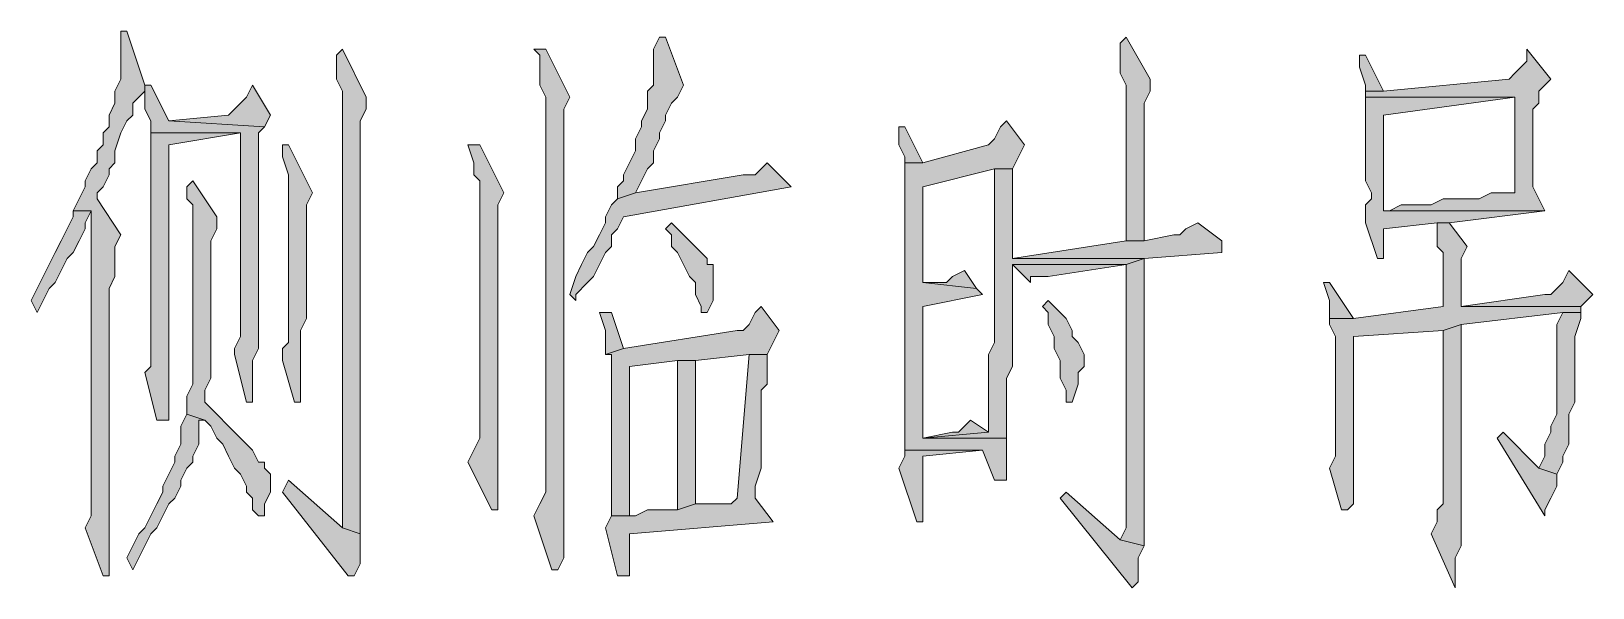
# Model space of a CAD drawing. Header units: millimetres. Extents: x 24 to 410, y 10 to 282.
# Drawn here: x 315.34 to 326.39, y 55.8 to 59.73 of the extents above; entities that cross this region are included whole.
import ezdxf

# ---------------------------------------------------------------- set-up
doc = ezdxf.new("R2010")
doc.units = ezdxf.units.MM

msp = doc.modelspace()

# ---------------------------------------------------------------- hatches: boundary and pattern name
h = msp.add_hatch(color=7)
h.dxf.hatch_style = 2
h.paths.add_polyline_path([(316.018333, 59.732333), (315.976, 59.732333), (315.976, 59.69), (315.976, 59.393667), (315.933667, 59.309), (315.933667, 59.224333), (315.891333, 59.139667), (315.891333, 59.055), (315.849, 59.012667), (315.849, 58.928), (315.806667, 58.885667), (315.806667, 58.801), (315.764333, 58.758667), (315.722, 58.674), (315.722, 58.631667), (315.679667, 58.547), (315.637333, 58.462333), (315.764333, 58.462333), (315.764333, 58.377667), (315.764333, 58.250667), (315.764333, 56.303333), (315.722, 56.218667), (315.849, 55.88), (315.891333, 55.88), (315.891333, 55.922333), (315.891333, 57.912), (315.933667, 57.996667), (315.933667, 58.208333), (315.976, 58.293), (315.806667, 58.547), (315.806667, 58.589333), (315.849, 58.631667), (315.891333, 58.716333), (315.891333, 58.758667), (315.933667, 58.801), (315.933667, 58.885667), (315.976, 59.012667), (316.018333, 59.097333), (316.060667, 59.139667), (316.060667, 59.224333), (316.103, 59.266667), (316.145333, 59.309), (316.145333, 59.351333)])
h = msp.add_hatch(color=7)
h.dxf.hatch_style = 2
h.paths.add_polyline_path([(319.786, 59.69), (319.743667, 59.605333), (319.743667, 59.351333), (319.701333, 59.309), (319.701333, 59.182), (319.659, 59.097333), (319.659, 59.055), (319.616667, 58.970333), (319.616667, 58.885667), (319.574333, 58.801), (319.532, 58.716333), (319.532, 58.674), (319.489667, 58.631667), (319.489667, 58.547), (319.616667, 58.589333), (319.659, 58.674), (319.701333, 58.758667), (319.743667, 58.801), (319.743667, 58.885667), (319.786, 58.970333), (319.786, 59.012667), (319.828333, 59.097333), (319.828333, 59.139667), (319.870667, 59.224333), (319.913, 59.266667), (319.955333, 59.351333), (319.828333, 59.69)])
h = msp.add_hatch(color=7)
h.dxf.hatch_style = 2
h.paths.add_polyline_path([(323.088, 59.69), (323.045667, 59.647667), (323.045667, 59.436), (323.088, 59.351333), (323.088, 58.250667), (323.215, 58.250667), (323.215, 59.097333), (323.215, 59.224333), (323.257333, 59.309), (323.257333, 59.393667)])
h = msp.add_hatch(color=7)
h.dxf.hatch_style = 2
h.paths.add_polyline_path([(317.542333, 59.605333), (317.5, 59.563), (317.5, 59.393667), (317.542333, 59.309), (317.542333, 56.218667), (317.669333, 56.176333), (317.669333, 57.361667), (317.669333, 57.488667), (317.669333, 59.097333), (317.711667, 59.182), (317.711667, 59.266667)])
h = msp.add_hatch(color=7)
h.dxf.hatch_style = 2
h.paths.add_polyline_path([(318.981667, 59.605333), (318.897, 59.605333), (318.939333, 59.563), (318.939333, 59.351333), (318.981667, 59.266667), (318.981667, 57.573333), (318.981667, 57.446333), (318.981667, 56.472667), (318.939333, 56.388), (318.897, 56.303333), (319.024, 55.922333), (319.066333, 55.922333), (319.108667, 56.007), (319.108667, 59.182), (319.151, 59.266667)])
h = msp.add_hatch(color=7)
h.dxf.hatch_style = 2
h.paths.add_polyline_path([(324.781333, 59.563), (324.739, 59.563), (324.739, 59.478333), (324.781333, 59.351333), (324.781333, 59.309), (324.908333, 59.309)])
h = msp.add_hatch(color=7)
h.dxf.hatch_style = 2
h.paths.add_polyline_path([(325.924333, 59.605333), (325.924333, 59.520667), (325.882, 59.478333), (325.839667, 59.436), (325.797333, 59.393667), (324.908333, 59.309), (324.781333, 59.309), (324.781333, 59.266667), (325.839667, 59.266667), (325.839667, 58.589333), (325.670333, 58.589333), (325.585667, 58.547), (325.331667, 58.547), (325.247, 58.504667), (325.035333, 58.504667), (324.950667, 58.462333), (324.908333, 58.462333), (326.051333, 58.462333), (325.966667, 58.631667), (325.966667, 58.674), (325.966667, 59.182), (326.009, 59.224333), (326.009, 59.309), (326.093667, 59.393667)])
h = msp.add_hatch(color=7)
h.dxf.hatch_style = 2
h.paths.add_polyline_path([(316.187667, 59.351333), (316.145333, 59.351333), (316.145333, 59.266667), (316.145333, 59.182), (316.187667, 59.097333), (316.187667, 59.012667), (316.822667, 59.012667), (316.822667, 57.573333), (316.780333, 57.488667), (316.780333, 57.446333), (316.865, 57.107667), (316.907333, 57.107667), (316.907333, 57.15), (316.907333, 57.404), (316.949667, 57.488667), (316.949667, 59.012667), (316.992, 59.055), (316.314667, 59.097333)])
h = msp.add_hatch(color=7)
h.dxf.hatch_style = 2
h.paths.add_polyline_path([(316.907333, 59.351333), (316.865, 59.266667), (316.822667, 59.224333), (316.780333, 59.182), (316.738, 59.139667), (316.314667, 59.097333), (316.992, 59.055), (317.034333, 59.139667)])
h = msp.add_hatch(color=7)
h.dxf.hatch_style = 2
h.paths.add_polyline_path([(324.781333, 59.266667), (324.781333, 58.674), (324.823667, 58.589333), (324.823667, 58.547), (324.781333, 58.504667), (324.781333, 58.377667), (324.866, 58.123667), (324.908333, 58.123667), (324.908333, 58.166), (324.908333, 58.335333), (325.289333, 58.377667), (325.374, 58.377667), (326.051333, 58.462333), (324.908333, 58.462333), (324.908333, 58.547), (324.908333, 58.631667), (324.908333, 59.139667), (325.839667, 59.266667)])
h = msp.add_hatch(color=7)
h.dxf.hatch_style = 2
h.paths.add_polyline_path([(316.187667, 59.012667), (316.187667, 57.361667), (316.145333, 57.319333), (316.23, 56.980667), (316.314667, 56.980667), (316.314667, 57.023), (316.314667, 58.928), (316.822667, 59.012667)])
h = msp.add_hatch(color=7)
h.dxf.hatch_style = 2
h.paths.add_polyline_path([(321.521667, 59.055), (321.479333, 59.055), (321.479333, 58.928), (321.521667, 58.843333), (321.521667, 58.801), (321.648667, 58.801)])
h = msp.add_hatch(color=7)
h.dxf.hatch_style = 2
h.paths.add_polyline_path([(322.241333, 59.097333), (322.199, 59.055), (322.156667, 58.970333), (322.114333, 58.928), (321.648667, 58.801), (321.521667, 58.801), (321.521667, 58.758667), (321.521667, 57.15), (321.521667, 57.065333), (321.521667, 56.769), (322.072, 56.769), (322.156667, 56.557333), (322.241333, 56.557333), (322.241333, 56.599667), (322.241333, 56.853667), (321.648667, 56.853667), (321.648667, 57.785), (322.072, 57.869667), (322.029667, 57.912), (321.648667, 57.954333), (321.648667, 58.631667), (322.156667, 58.758667), (322.283667, 58.758667), (322.326, 58.843333), (322.368333, 58.928)])
h = msp.add_hatch(color=7)
h.dxf.hatch_style = 2
h.paths.add_polyline_path([(317.161333, 58.928), (317.119, 58.928), (317.119, 58.843333), (317.161333, 58.716333), (317.161333, 57.531), (317.119, 57.488667), (317.119, 57.404), (317.203667, 57.107667), (317.246, 57.107667), (317.246, 57.192333), (317.246, 57.615667), (317.288333, 57.700333), (317.288333, 58.504667), (317.330667, 58.589333)])
h = msp.add_hatch(color=7)
h.dxf.hatch_style = 2
h.paths.add_polyline_path([(318.516, 58.928), (318.431333, 58.928), (318.473667, 58.801), (318.473667, 58.716333), (318.516, 58.674), (318.516, 56.896), (318.516, 56.853667), (318.473667, 56.769), (318.431333, 56.684333), (318.600667, 56.345667), (318.643, 56.345667), (318.643, 56.430333), (318.643, 58.504667), (318.685333, 58.589333)])
h = msp.add_hatch(color=7)
h.dxf.hatch_style = 2
h.paths.add_polyline_path([(320.548, 58.801), (320.505667, 58.758667), (320.463333, 58.716333), (320.378667, 58.716333), (319.616667, 58.589333), (319.489667, 58.547), (319.447333, 58.504667), (319.405, 58.42), (319.405, 58.377667), (319.362667, 58.293), (319.320333, 58.208333), (319.278, 58.166), (319.235667, 58.081333), (319.193333, 57.996667), (319.151, 57.869667), (319.193333, 57.827333), (319.193333, 57.869667), (319.278, 57.954333), (319.320333, 57.996667), (319.362667, 58.081333), (319.405, 58.166), (319.447333, 58.208333), (319.447333, 58.293), (319.489667, 58.335333), (319.532, 58.42), (320.717333, 58.631667), (320.675, 58.674)])
h = msp.add_hatch(color=7)
h.dxf.hatch_style = 2
h.paths.add_polyline_path([(316.484, 58.674), (316.441667, 58.631667), (316.441667, 58.547), (316.484, 58.504667), (316.484, 57.234667), (316.441667, 57.15), (316.441667, 57.023), (316.568667, 56.980667), (316.611, 56.938333), (316.653333, 56.853667), (316.695667, 56.811333), (316.738, 56.726667), (316.780333, 56.642), (316.822667, 56.599667), (316.865, 56.515), (316.865, 56.472667), (316.907333, 56.430333), (316.907333, 56.345667), (316.949667, 56.303333), (316.992, 56.303333), (316.992, 56.388), (317.034333, 56.472667), (317.034333, 56.599667), (316.992, 56.642), (316.992, 56.684333), (316.949667, 56.684333), (316.907333, 56.769), (316.865, 56.811333), (316.780333, 56.896), (316.738, 56.938333), (316.653333, 57.023), (316.568667, 57.107667), (316.568667, 57.192333), (316.611, 57.277), (316.611, 58.250667), (316.653333, 58.335333), (316.653333, 58.42)])
h = msp.add_hatch(color=7)
h.dxf.hatch_style = 2
h.paths.add_polyline_path([(322.283667, 58.758667), (322.156667, 58.758667), (322.156667, 58.716333), (322.156667, 57.531), (322.114333, 57.446333), (322.114333, 56.896), (321.648667, 56.853667), (322.241333, 56.853667), (322.241333, 56.938333), (322.241333, 57.277), (322.283667, 57.361667), (322.283667, 58.081333), (323.088, 58.081333), (323.215, 58.123667), (322.283667, 58.123667), (322.283667, 58.250667)])
h = msp.add_hatch(color=7)
h.dxf.hatch_style = 2
h.paths.add_polyline_path([(315.637333, 58.462333), (315.637333, 58.42), (315.595, 58.335333), (315.552667, 58.250667), (315.510333, 58.166), (315.468, 58.081333), (315.425667, 57.996667), (315.383333, 57.912), (315.341, 57.827333), (315.383333, 57.742667), (315.425667, 57.827333), (315.468, 57.912), (315.510333, 57.954333), (315.552667, 58.039), (315.595, 58.123667), (315.637333, 58.166), (315.679667, 58.250667), (315.722, 58.335333), (315.722, 58.377667), (315.764333, 58.462333)])
h = msp.add_hatch(color=7)
h.dxf.hatch_style = 2
h.paths.add_polyline_path([(319.870667, 58.377667), (319.828333, 58.335333), (319.870667, 58.293), (319.870667, 58.208333), (319.913, 58.166), (319.955333, 58.081333), (319.997667, 57.996667), (320.04, 57.954333), (320.04, 57.869667), (320.082333, 57.785), (320.082333, 57.742667), (320.124667, 57.742667), (320.167, 57.827333), (320.167, 58.081333), (320.124667, 58.081333), (320.124667, 58.123667), (320.082333, 58.166), (319.997667, 58.250667), (319.955333, 58.293)])
h = msp.add_hatch(color=7)
h.dxf.hatch_style = 2
h.paths.add_polyline_path([(323.596, 58.377667), (323.511333, 58.335333), (323.469, 58.293), (323.426667, 58.293), (323.215, 58.250667), (323.088, 58.250667), (322.283667, 58.123667), (323.215, 58.123667), (323.765333, 58.166), (323.765333, 58.250667)])
h = msp.add_hatch(color=7)
h.dxf.hatch_style = 2
h.paths.add_polyline_path([(325.374, 58.377667), (325.289333, 58.377667), (325.289333, 58.293), (325.289333, 58.208333), (325.331667, 58.166), (325.331667, 57.785), (324.696667, 57.700333), (324.527333, 57.700333), (324.527333, 57.658), (324.569667, 57.573333), (324.569667, 56.769), (324.569667, 56.726667), (324.527333, 56.642), (324.612, 56.345667), (324.654333, 56.345667), (324.696667, 56.388), (324.696667, 57.573333), (325.331667, 57.615667), (325.458667, 57.658), (326.178333, 57.742667), (326.305333, 57.742667), (326.305333, 57.785), (325.458667, 57.785), (325.458667, 57.827333), (325.458667, 58.123667), (325.501, 58.208333)])
h = msp.add_hatch(color=7)
h.dxf.hatch_style = 2
h.paths.add_polyline_path([(323.215, 58.123667), (323.088, 58.081333), (323.088, 56.218667), (323.045667, 56.134), (323.215, 56.091667)])
h = msp.add_hatch(color=7)
h.dxf.hatch_style = 2
h.paths.add_polyline_path([(321.945, 58.039), (321.860333, 57.996667), (321.818, 57.954333), (321.648667, 57.954333), (322.029667, 57.912)])
h = msp.add_hatch(color=7)
h.dxf.hatch_style = 2
h.paths.add_polyline_path([(323.088, 58.081333), (322.283667, 58.081333), (322.410667, 57.954333), (322.410667, 57.996667), (322.495333, 57.996667), (322.537667, 57.996667)])
h = msp.add_hatch(color=7)
h.dxf.hatch_style = 2
h.paths.add_polyline_path([(326.220667, 58.039), (326.178333, 57.954333), (326.136, 57.912), (326.093667, 57.869667), (326.051333, 57.869667), (325.458667, 57.785), (326.305333, 57.785), (326.39, 57.869667)])
h = msp.add_hatch(color=7)
h.dxf.hatch_style = 2
h.paths.add_polyline_path([(324.527333, 57.954333), (324.485, 57.954333), (324.527333, 57.827333), (324.527333, 57.700333), (324.696667, 57.700333)])
h = msp.add_hatch(color=7)
h.dxf.hatch_style = 2
h.paths.add_polyline_path([(322.537667, 57.827333), (322.495333, 57.785), (322.537667, 57.742667), (322.537667, 57.658), (322.58, 57.573333), (322.58, 57.488667), (322.622333, 57.404), (322.622333, 57.277), (322.664667, 57.192333), (322.664667, 57.107667), (322.707, 57.107667), (322.749333, 57.234667), (322.749333, 57.319333), (322.791667, 57.361667), (322.791667, 57.446333), (322.749333, 57.531), (322.707, 57.573333), (322.707, 57.615667), (322.664667, 57.700333), (322.622333, 57.742667)])
h = msp.add_hatch(color=7)
h.dxf.hatch_style = 2
h.paths.add_polyline_path([(319.447333, 57.742667), (319.362667, 57.742667), (319.405, 57.615667), (319.405, 57.446333), (319.532, 57.488667)])
h = msp.add_hatch(color=7)
h.dxf.hatch_style = 2
h.paths.add_polyline_path([(320.505667, 57.785), (320.463333, 57.742667), (320.421, 57.658), (320.378667, 57.615667), (320.336333, 57.615667), (319.532, 57.488667), (319.405, 57.446333), (319.447333, 57.446333), (319.447333, 57.404), (319.447333, 56.303333), (319.574333, 56.303333), (319.574333, 56.430333), (319.574333, 56.515), (319.574333, 57.361667), (319.913, 57.404), (320.04, 57.404), (320.421, 57.446333), (320.548, 57.446333), (320.590333, 57.531), (320.632667, 57.615667)])
h = msp.add_hatch(color=7)
h.dxf.hatch_style = 2
h.paths.add_polyline_path([(326.305333, 57.742667), (326.178333, 57.742667), (326.136, 57.658), (326.136, 57.023), (326.093667, 56.938333), (326.093667, 56.896), (326.051333, 56.811333), (326.051333, 56.726667), (326.009, 56.642), (326.136, 56.599667), (326.178333, 56.684333), (326.178333, 56.726667), (326.220667, 56.811333), (326.220667, 57.023), (326.263, 57.107667), (326.263, 57.277), (326.263, 57.361667), (326.263, 57.573333), (326.305333, 57.700333)])
h = msp.add_hatch(color=7)
h.dxf.hatch_style = 2
h.paths.add_polyline_path([(325.458667, 57.658), (325.331667, 57.615667), (325.331667, 56.388), (325.289333, 56.345667), (325.289333, 56.261), (325.247, 56.176333), (325.416333, 55.795333), (325.416333, 56.007), (325.458667, 56.091667)])
h = msp.add_hatch(color=7)
h.dxf.hatch_style = 2
h.paths.add_polyline_path([(320.548, 57.446333), (320.421, 57.446333), (320.336333, 56.430333), (320.294, 56.388), (320.04, 56.388), (319.913, 56.345667), (319.701333, 56.345667), (319.616667, 56.303333), (319.447333, 56.303333), (319.405, 56.218667), (319.489667, 55.88), (319.574333, 55.88), (319.574333, 55.922333), (319.574333, 56.134), (319.574333, 56.176333), (320.590333, 56.261), (320.463333, 56.430333), (320.463333, 56.515), (320.505667, 56.642), (320.505667, 57.192333), (320.548, 57.234667)])
h = msp.add_hatch(color=7)
h.dxf.hatch_style = 2
h.paths.add_polyline_path([(320.04, 57.404), (319.913, 57.404), (319.913, 56.345667), (320.04, 56.388)])
h = msp.add_hatch(color=7)
h.dxf.hatch_style = 2
h.paths.add_polyline_path([(316.441667, 57.023), (316.399333, 56.938333), (316.399333, 56.811333), (316.357, 56.726667), (316.357, 56.684333), (316.314667, 56.599667), (316.272333, 56.515), (316.272333, 56.472667), (316.23, 56.388), (316.187667, 56.303333), (316.145333, 56.218667), (316.103, 56.176333), (316.060667, 56.091667), (316.018333, 56.007), (316.060667, 55.922333), (316.103, 56.007), (316.145333, 56.091667), (316.187667, 56.176333), (316.23, 56.218667), (316.272333, 56.303333), (316.314667, 56.388), (316.357, 56.430333), (316.399333, 56.515), (316.399333, 56.557333), (316.441667, 56.642), (316.484, 56.684333), (316.484, 56.726667), (316.526333, 56.811333), (316.526333, 56.980667), (316.568667, 56.980667)])
h = msp.add_hatch(color=7)
h.dxf.hatch_style = 2
h.paths.add_polyline_path([(321.987333, 56.980667), (321.945, 56.938333), (321.902667, 56.896), (321.860333, 56.896), (321.648667, 56.853667), (322.114333, 56.896)])
h = msp.add_hatch(color=7)
h.dxf.hatch_style = 2
h.paths.add_polyline_path([(325.755, 56.896), (325.712667, 56.853667), (326.051333, 56.303333), (326.051333, 56.345667), (326.093667, 56.430333), (326.136, 56.515), (326.136, 56.599667), (326.009, 56.642)])
h = msp.add_hatch(color=7)
h.dxf.hatch_style = 2
h.paths.add_polyline_path([(321.521667, 56.769), (321.521667, 56.726667), (321.479333, 56.642), (321.606333, 56.261), (321.648667, 56.261), (321.648667, 56.303333), (321.648667, 56.726667), (322.072, 56.769)])
h = msp.add_hatch(color=7)
h.dxf.hatch_style = 2
h.paths.add_polyline_path([(317.161333, 56.557333), (317.119, 56.472667), (317.584667, 55.88), (317.627, 55.88), (317.669333, 55.964667), (317.669333, 56.176333), (317.542333, 56.218667)])
h = msp.add_hatch(color=7)
h.dxf.hatch_style = 2
h.paths.add_polyline_path([(322.664667, 56.472667), (322.622333, 56.430333), (323.130333, 55.795333), (323.172667, 55.837667), (323.172667, 56.007), (323.215, 56.091667), (323.045667, 56.134)])

# ---------------------------------------------------------------- linework, layer by layer
at = {"color": 7, "lineweight": 0}
for points in [[(316.018333, 59.732333), (315.976, 59.732333), (315.976, 59.69), (315.976, 59.393667), (315.933667, 59.309), (315.933667, 59.224333), (315.891333, 59.139667), (315.891333, 59.055), (315.849, 59.012667), (315.849, 58.928), (315.806667, 58.885667), (315.806667, 58.801), (315.764333, 58.758667), (315.722, 58.674), (315.722, 58.631667), (315.679667, 58.547), (315.637333, 58.462333), (315.764333, 58.462333), (315.764333, 58.377667), (315.764333, 58.250667), (315.764333, 56.303333), (315.722, 56.218667), (315.849, 55.88), (315.891333, 55.88), (315.891333, 55.922333), (315.891333, 57.912), (315.933667, 57.996667), (315.933667, 58.208333), (315.976, 58.293), (315.806667, 58.547), (315.806667, 58.589333), (315.849, 58.631667), (315.891333, 58.716333), (315.891333, 58.758667), (315.933667, 58.801), (315.933667, 58.885667), (315.976, 59.012667), (316.018333, 59.097333), (316.060667, 59.139667), (316.060667, 59.224333), (316.103, 59.266667), (316.145333, 59.309), (316.145333, 59.351333)], [(319.786, 59.69), (319.743667, 59.605333), (319.743667, 59.351333), (319.701333, 59.309), (319.701333, 59.182), (319.659, 59.097333), (319.659, 59.055), (319.616667, 58.970333), (319.616667, 58.885667), (319.574333, 58.801), (319.532, 58.716333), (319.532, 58.674), (319.489667, 58.631667), (319.489667, 58.547), (319.616667, 58.589333), (319.659, 58.674), (319.701333, 58.758667), (319.743667, 58.801), (319.743667, 58.885667), (319.786, 58.970333), (319.786, 59.012667), (319.828333, 59.097333), (319.828333, 59.139667), (319.870667, 59.224333), (319.913, 59.266667), (319.955333, 59.351333), (319.828333, 59.69)], [(323.088, 59.69), (323.045667, 59.647667), (323.045667, 59.436), (323.088, 59.351333), (323.088, 58.250667), (323.215, 58.250667), (323.215, 59.097333), (323.215, 59.224333), (323.257333, 59.309), (323.257333, 59.393667)], [(317.542333, 59.605333), (317.5, 59.563), (317.5, 59.393667), (317.542333, 59.309), (317.542333, 56.218667), (317.669333, 56.176333), (317.669333, 57.361667), (317.669333, 57.488667), (317.669333, 59.097333), (317.711667, 59.182), (317.711667, 59.266667)], [(318.981667, 59.605333), (318.897, 59.605333), (318.939333, 59.563), (318.939333, 59.351333), (318.981667, 59.266667), (318.981667, 57.573333), (318.981667, 57.446333), (318.981667, 56.472667), (318.939333, 56.388), (318.897, 56.303333), (319.024, 55.922333), (319.066333, 55.922333), (319.108667, 56.007), (319.108667, 59.182), (319.151, 59.266667)], [(324.781333, 59.563), (324.739, 59.563), (324.739, 59.478333), (324.781333, 59.351333), (324.781333, 59.309), (324.908333, 59.309)], [(325.924333, 59.605333), (325.924333, 59.520667), (325.882, 59.478333), (325.839667, 59.436), (325.797333, 59.393667), (324.908333, 59.309), (324.781333, 59.309), (324.781333, 59.266667), (325.839667, 59.266667), (325.839667, 58.589333), (325.670333, 58.589333), (325.585667, 58.547), (325.331667, 58.547), (325.247, 58.504667), (325.035333, 58.504667), (324.950667, 58.462333), (324.908333, 58.462333), (326.051333, 58.462333), (325.966667, 58.631667), (325.966667, 58.674), (325.966667, 59.182), (326.009, 59.224333), (326.009, 59.309), (326.093667, 59.393667)], [(316.187667, 59.351333), (316.145333, 59.351333), (316.145333, 59.266667), (316.145333, 59.182), (316.187667, 59.097333), (316.187667, 59.012667), (316.822667, 59.012667), (316.822667, 57.573333), (316.780333, 57.488667), (316.780333, 57.446333), (316.865, 57.107667), (316.907333, 57.107667), (316.907333, 57.15), (316.907333, 57.404), (316.949667, 57.488667), (316.949667, 59.012667), (316.992, 59.055), (316.314667, 59.097333)], [(316.907333, 59.351333), (316.865, 59.266667), (316.822667, 59.224333), (316.780333, 59.182), (316.738, 59.139667), (316.314667, 59.097333), (316.992, 59.055), (317.034333, 59.139667)], [(324.781333, 59.266667), (324.781333, 58.674), (324.823667, 58.589333), (324.823667, 58.547), (324.781333, 58.504667), (324.781333, 58.377667), (324.866, 58.123667), (324.908333, 58.123667), (324.908333, 58.166), (324.908333, 58.335333), (325.289333, 58.377667), (325.374, 58.377667), (326.051333, 58.462333), (324.908333, 58.462333), (324.908333, 58.547), (324.908333, 58.631667), (324.908333, 59.139667), (325.839667, 59.266667)], [(316.187667, 59.012667), (316.187667, 57.361667), (316.145333, 57.319333), (316.23, 56.980667), (316.314667, 56.980667), (316.314667, 57.023), (316.314667, 58.928), (316.822667, 59.012667)], [(321.521667, 59.055), (321.479333, 59.055), (321.479333, 58.928), (321.521667, 58.843333), (321.521667, 58.801), (321.648667, 58.801)], [(322.241333, 59.097333), (322.199, 59.055), (322.156667, 58.970333), (322.114333, 58.928), (321.648667, 58.801), (321.521667, 58.801), (321.521667, 58.758667), (321.521667, 57.15), (321.521667, 57.065333), (321.521667, 56.769), (322.072, 56.769), (322.156667, 56.557333), (322.241333, 56.557333), (322.241333, 56.599667), (322.241333, 56.853667), (321.648667, 56.853667), (321.648667, 57.785), (322.072, 57.869667), (322.029667, 57.912), (321.648667, 57.954333), (321.648667, 58.631667), (322.156667, 58.758667), (322.283667, 58.758667), (322.326, 58.843333), (322.368333, 58.928)], [(317.161333, 58.928), (317.119, 58.928), (317.119, 58.843333), (317.161333, 58.716333), (317.161333, 57.531), (317.119, 57.488667), (317.119, 57.404), (317.203667, 57.107667), (317.246, 57.107667), (317.246, 57.192333), (317.246, 57.615667), (317.288333, 57.700333), (317.288333, 58.504667), (317.330667, 58.589333)], [(318.516, 58.928), (318.431333, 58.928), (318.473667, 58.801), (318.473667, 58.716333), (318.516, 58.674), (318.516, 56.896), (318.516, 56.853667), (318.473667, 56.769), (318.431333, 56.684333), (318.600667, 56.345667), (318.643, 56.345667), (318.643, 56.430333), (318.643, 58.504667), (318.685333, 58.589333)], [(320.548, 58.801), (320.505667, 58.758667), (320.463333, 58.716333), (320.378667, 58.716333), (319.616667, 58.589333), (319.489667, 58.547), (319.447333, 58.504667), (319.405, 58.42), (319.405, 58.377667), (319.362667, 58.293), (319.320333, 58.208333), (319.278, 58.166), (319.235667, 58.081333), (319.193333, 57.996667), (319.151, 57.869667), (319.193333, 57.827333), (319.193333, 57.869667), (319.278, 57.954333), (319.320333, 57.996667), (319.362667, 58.081333), (319.405, 58.166), (319.447333, 58.208333), (319.447333, 58.293), (319.489667, 58.335333), (319.532, 58.42), (320.717333, 58.631667), (320.675, 58.674)], [(316.484, 58.674), (316.441667, 58.631667), (316.441667, 58.547), (316.484, 58.504667), (316.484, 57.234667), (316.441667, 57.15), (316.441667, 57.023), (316.568667, 56.980667), (316.611, 56.938333), (316.653333, 56.853667), (316.695667, 56.811333), (316.738, 56.726667), (316.780333, 56.642), (316.822667, 56.599667), (316.865, 56.515), (316.865, 56.472667), (316.907333, 56.430333), (316.907333, 56.345667), (316.949667, 56.303333), (316.992, 56.303333), (316.992, 56.388), (317.034333, 56.472667), (317.034333, 56.599667), (316.992, 56.642), (316.992, 56.684333), (316.949667, 56.684333), (316.907333, 56.769), (316.865, 56.811333), (316.780333, 56.896), (316.738, 56.938333), (316.653333, 57.023), (316.568667, 57.107667), (316.568667, 57.192333), (316.611, 57.277), (316.611, 58.250667), (316.653333, 58.335333), (316.653333, 58.42)], [(322.283667, 58.758667), (322.156667, 58.758667), (322.156667, 58.716333), (322.156667, 57.531), (322.114333, 57.446333), (322.114333, 56.896), (321.648667, 56.853667), (322.241333, 56.853667), (322.241333, 56.938333), (322.241333, 57.277), (322.283667, 57.361667), (322.283667, 58.081333), (323.088, 58.081333), (323.215, 58.123667), (322.283667, 58.123667), (322.283667, 58.250667)], [(315.637333, 58.462333), (315.637333, 58.42), (315.595, 58.335333), (315.552667, 58.250667), (315.510333, 58.166), (315.468, 58.081333), (315.425667, 57.996667), (315.383333, 57.912), (315.341, 57.827333), (315.383333, 57.742667), (315.425667, 57.827333), (315.468, 57.912), (315.510333, 57.954333), (315.552667, 58.039), (315.595, 58.123667), (315.637333, 58.166), (315.679667, 58.250667), (315.722, 58.335333), (315.722, 58.377667), (315.764333, 58.462333)], [(319.870667, 58.377667), (319.828333, 58.335333), (319.870667, 58.293), (319.870667, 58.208333), (319.913, 58.166), (319.955333, 58.081333), (319.997667, 57.996667), (320.04, 57.954333), (320.04, 57.869667), (320.082333, 57.785), (320.082333, 57.742667), (320.124667, 57.742667), (320.167, 57.827333), (320.167, 58.081333), (320.124667, 58.081333), (320.124667, 58.123667), (320.082333, 58.166), (319.997667, 58.250667), (319.955333, 58.293)], [(323.596, 58.377667), (323.511333, 58.335333), (323.469, 58.293), (323.426667, 58.293), (323.215, 58.250667), (323.088, 58.250667), (322.283667, 58.123667), (323.215, 58.123667), (323.765333, 58.166), (323.765333, 58.250667)], [(325.374, 58.377667), (325.289333, 58.377667), (325.289333, 58.293), (325.289333, 58.208333), (325.331667, 58.166), (325.331667, 57.785), (324.696667, 57.700333), (324.527333, 57.700333), (324.527333, 57.658), (324.569667, 57.573333), (324.569667, 56.769), (324.569667, 56.726667), (324.527333, 56.642), (324.612, 56.345667), (324.654333, 56.345667), (324.696667, 56.388), (324.696667, 57.573333), (325.331667, 57.615667), (325.458667, 57.658), (326.178333, 57.742667), (326.305333, 57.742667), (326.305333, 57.785), (325.458667, 57.785), (325.458667, 57.827333), (325.458667, 58.123667), (325.501, 58.208333)], [(323.215, 58.123667), (323.088, 58.081333), (323.088, 56.218667), (323.045667, 56.134), (323.215, 56.091667)], [(321.945, 58.039), (321.860333, 57.996667), (321.818, 57.954333), (321.648667, 57.954333), (322.029667, 57.912)], [(323.088, 58.081333), (322.283667, 58.081333), (322.410667, 57.954333), (322.410667, 57.996667), (322.495333, 57.996667), (322.537667, 57.996667)], [(326.220667, 58.039), (326.178333, 57.954333), (326.136, 57.912), (326.093667, 57.869667), (326.051333, 57.869667), (325.458667, 57.785), (326.305333, 57.785), (326.39, 57.869667)], [(324.527333, 57.954333), (324.485, 57.954333), (324.527333, 57.827333), (324.527333, 57.700333), (324.696667, 57.700333)], [(322.537667, 57.827333), (322.495333, 57.785), (322.537667, 57.742667), (322.537667, 57.658), (322.58, 57.573333), (322.58, 57.488667), (322.622333, 57.404), (322.622333, 57.277), (322.664667, 57.192333), (322.664667, 57.107667), (322.707, 57.107667), (322.749333, 57.234667), (322.749333, 57.319333), (322.791667, 57.361667), (322.791667, 57.446333), (322.749333, 57.531), (322.707, 57.573333), (322.707, 57.615667), (322.664667, 57.700333), (322.622333, 57.742667)], [(319.447333, 57.742667), (319.362667, 57.742667), (319.405, 57.615667), (319.405, 57.446333), (319.532, 57.488667)], [(320.505667, 57.785), (320.463333, 57.742667), (320.421, 57.658), (320.378667, 57.615667), (320.336333, 57.615667), (319.532, 57.488667), (319.405, 57.446333), (319.447333, 57.446333), (319.447333, 57.404), (319.447333, 56.303333), (319.574333, 56.303333), (319.574333, 56.430333), (319.574333, 56.515), (319.574333, 57.361667), (319.913, 57.404), (320.04, 57.404), (320.421, 57.446333), (320.548, 57.446333), (320.590333, 57.531), (320.632667, 57.615667)], [(326.305333, 57.742667), (326.178333, 57.742667), (326.136, 57.658), (326.136, 57.023), (326.093667, 56.938333), (326.093667, 56.896), (326.051333, 56.811333), (326.051333, 56.726667), (326.009, 56.642), (326.136, 56.599667), (326.178333, 56.684333), (326.178333, 56.726667), (326.220667, 56.811333), (326.220667, 57.023), (326.263, 57.107667), (326.263, 57.277), (326.263, 57.361667), (326.263, 57.573333), (326.305333, 57.700333)], [(325.458667, 57.658), (325.331667, 57.615667), (325.331667, 56.388), (325.289333, 56.345667), (325.289333, 56.261), (325.247, 56.176333), (325.416333, 55.795333), (325.416333, 56.007), (325.458667, 56.091667)], [(320.548, 57.446333), (320.421, 57.446333), (320.336333, 56.430333), (320.294, 56.388), (320.04, 56.388), (319.913, 56.345667), (319.701333, 56.345667), (319.616667, 56.303333), (319.447333, 56.303333), (319.405, 56.218667), (319.489667, 55.88), (319.574333, 55.88), (319.574333, 55.922333), (319.574333, 56.134), (319.574333, 56.176333), (320.590333, 56.261), (320.463333, 56.430333), (320.463333, 56.515), (320.505667, 56.642), (320.505667, 57.192333), (320.548, 57.234667)], [(320.04, 57.404), (319.913, 57.404), (319.913, 56.345667), (320.04, 56.388)], [(316.441667, 57.023), (316.399333, 56.938333), (316.399333, 56.811333), (316.357, 56.726667), (316.357, 56.684333), (316.314667, 56.599667), (316.272333, 56.515), (316.272333, 56.472667), (316.23, 56.388), (316.187667, 56.303333), (316.145333, 56.218667), (316.103, 56.176333), (316.060667, 56.091667), (316.018333, 56.007), (316.060667, 55.922333), (316.103, 56.007), (316.145333, 56.091667), (316.187667, 56.176333), (316.23, 56.218667), (316.272333, 56.303333), (316.314667, 56.388), (316.357, 56.430333), (316.399333, 56.515), (316.399333, 56.557333), (316.441667, 56.642), (316.484, 56.684333), (316.484, 56.726667), (316.526333, 56.811333), (316.526333, 56.980667), (316.568667, 56.980667)], [(321.987333, 56.980667), (321.945, 56.938333), (321.902667, 56.896), (321.860333, 56.896), (321.648667, 56.853667), (322.114333, 56.896)], [(325.755, 56.896), (325.712667, 56.853667), (326.051333, 56.303333), (326.051333, 56.345667), (326.093667, 56.430333), (326.136, 56.515), (326.136, 56.599667), (326.009, 56.642)], [(321.521667, 56.769), (321.521667, 56.726667), (321.479333, 56.642), (321.606333, 56.261), (321.648667, 56.261), (321.648667, 56.303333), (321.648667, 56.726667), (322.072, 56.769)], [(317.161333, 56.557333), (317.119, 56.472667), (317.584667, 55.88), (317.627, 55.88), (317.669333, 55.964667), (317.669333, 56.176333), (317.542333, 56.218667)], [(322.664667, 56.472667), (322.622333, 56.430333), (323.130333, 55.795333), (323.172667, 55.837667), (323.172667, 56.007), (323.215, 56.091667), (323.045667, 56.134)]]:
    msp.add_lwpolyline(points, close=True, dxfattribs=at)

doc.saveas('drawing.dxf')
